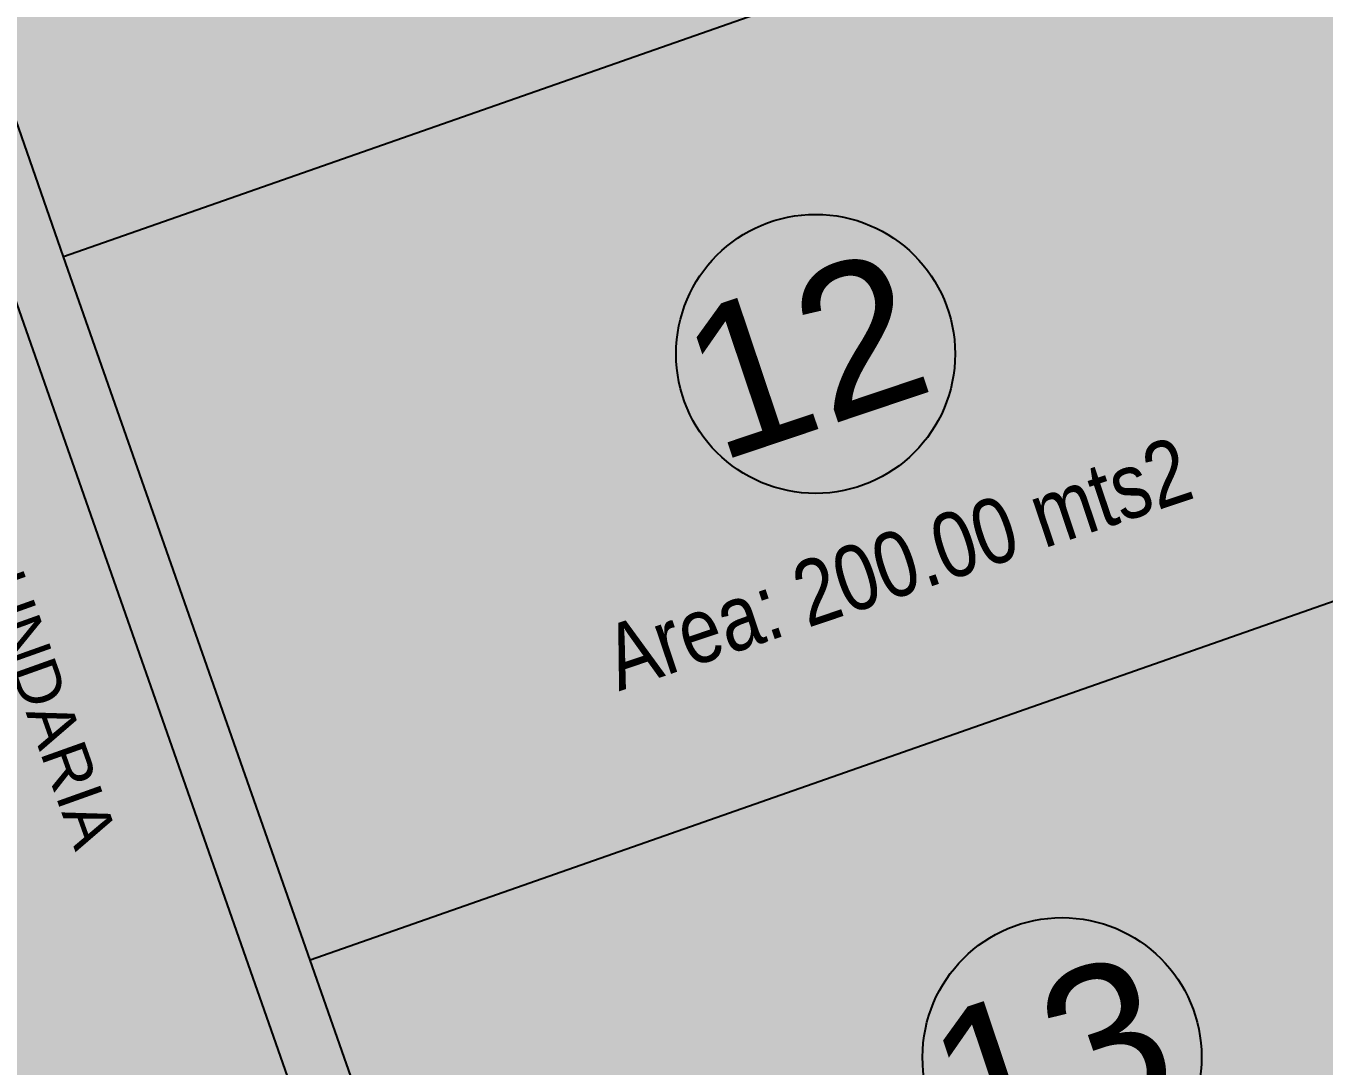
# Model space of a CAD drawing. Header units: millimetres. Extents: x 603733 to 1211550, y 1310999 to 2622648.
# Drawn here: x 604424.62 to 604442.04, y 1311190.27 to 1311204.22 of the extents above; entities that cross this region are included whole.
import ezdxf

# ---------------------------------------------------------------- set-up
doc = ezdxf.new("R2010")
doc.units = ezdxf.units.MM
doc.layers.add('ROTULOS LOTES', color=1, linetype='Continuous')
doc.layers.add('texto', color=7, linetype='Continuous')
doc.styles.add('PUNTOS PI', font='arial.ttf', dxfattribs={"height": 2.75})
doc.styles.add('ROTULOS', font='arial.ttf', dxfattribs={"height": 3})
doc.styles.add('TSN - Arial Narrow', font='ARIALN.TTF')

msp = doc.modelspace()

# ---------------------------------------------------------------- hatches: boundary and pattern name
at = {"true_color": 0xafd9aa}
h = msp.add_hatch(color=9, dxfattribs=at)
h.dxf.hatch_style = 1
h.paths.add_polyline_path([(604399.8912043564, 1311192.273050849), (604396.8040560364, 1311197.011248347), (604392.9873507549, 1311202.869730185), (604391.5654373321, 1311205.06168521), (604378.680350755, 1311224.924730185), (604375.3013507549, 1311232.893730185), (604378.9283507549, 1311234.784730185), (604388.868350755, 1311237.399730185), (604406.859350755, 1311240.724730185), (604429.6713507549, 1311245.341730185), (604458.606350755, 1311250.405730185), (604489.332350755, 1311256.090730185), (604496.283350755, 1311232.101730185), (604508.476350755, 1311191.736730185), (604513.1913507549, 1311176.533730185), (604478.5313507549, 1311164.992730185), (604471.241350755, 1311162.632730185), (604455.3303507549, 1311157.256730185), (604428.685350755, 1311148.309730185), (604421.9243507549, 1311157.887730185), (604409.4138439307, 1311177.522549997), (604404.9145600987, 1311184.53174512), (604400.4706191386, 1311191.381838687, -0.999015293584679)])
at = {"true_color": 0x636466}
h = msp.add_hatch(color=251, dxfattribs=at)
h.dxf.hatch_style = 1
h.paths.add_polyline_path([(604421.8138624755, 1311210.562235384), (604418.5063982254, 1311219.999432015), (604417.7508923394, 1311219.736286234), (604430.9813113667, 1311181.986016619), (604431.7361660883, 1311182.250614254), (604428.4287315506, 1311191.687821297), (604425.121297013, 1311201.125028341)])
at = {"true_color": 0xafd9aa}
h = msp.add_hatch(color=9, dxfattribs=at)
h.dxf.hatch_style = 1
h.paths.add_polyline_path([(604421.8138624755, 1311210.562235384), (604425.1212970131, 1311201.125028341), (604443.9957041577, 1311207.739917224), (604440.6882696201, 1311217.177124268)])
at = {"true_color": 0xebebeb}
h = msp.add_hatch(color=7, dxfattribs=at)
h.dxf.hatch_style = 1
h.paths.add_polyline_path([(604424.6677609291, 1311181.851702718), (604430.3325922041, 1311183.837002838), (604420.1720206231, 1311212.828096456), (604414.5071893481, 1311210.842796335)])
h.paths.add_polyline_path([(604422.1887106869, 1311201.294150787), (604425.1759773324, 1311192.926305893), (604426.0715616167, 1311193.246023705), (604423.0842949712, 1311201.613868599)], flags=24)
at = {"true_color": 0xafd9aa}
h = msp.add_hatch(color=9, dxfattribs=at)
h.dxf.hatch_style = 1
h.paths.add_polyline_path([(604425.121297013, 1311201.125028341), (604428.4287315506, 1311191.687821297), (604447.3031386952, 1311198.302710181), (604443.9957041576, 1311207.739917224)])
h = msp.add_hatch(color=9, dxfattribs=at)
h.dxf.hatch_style = 1
h.paths.add_polyline_path([(604428.4287315506, 1311191.687821297), (604431.7361660883, 1311182.250614254), (604450.6105732329, 1311188.865503137), (604447.3031386952, 1311198.302710181)])

# ---------------------------------------------------------------- linework, layer by layer
for p, q in [((604430.9868106771, 1311181.970325472), (604417.7508923394, 1311219.736286234)), ((604425.1212970131, 1311201.125028341), (604421.8138624755, 1311210.562235384)), ((604443.9957041577, 1311207.739917224), (604425.1212970131, 1311201.125028341)), ((604428.4287315506, 1311191.687821297), (604425.121297013, 1311201.125028341)), ((604447.3031386952, 1311198.302710181), (604428.4287315506, 1311191.687821297)), ((604431.7361660883, 1311182.250614254), (604428.4287315506, 1311191.687821297))]:
    msp.add_line(p, q)
at = {"color": 1}
for centre in [(604435.2122041449, 1311199.823858438), (604438.5196188743, 1311190.386644452)]:
    msp.add_circle(centre, 1.872097552434422, dxfattribs=at)

# ---------------------------------------------------------------- texts
at = {"color": 0, "linetype": 'Continuous', "lineweight": 25, "ltscale": 0.1, "insert": (604430.6380424101, 1311195.566400963), "char_height": 0.8740375330483229, "width": 14.13315553382551, "attachment_point": 1, "rotation": 18.57546149079549, "style": 'TSN - Arial Narrow'}
msp.add_mtext('\\pi-2.62211,l4.37019,t4.37019;Area: 200.00 mts2', dxfattribs=at)
at = {"layer": 'ROTULOS LOTES', "color": 18, "true_color": 0x000000, "style": 'ROTULOS'}
for s, p in [('12', (604433.8960635059, 1311198.361600348)), ('13', (604437.2034782353, 1311188.924386362))]:
    msp.add_text(s, height=2.014157069480245, rotation=18.57546149149244, dxfattribs=at).set_placement(p)
at = {"layer": 'texto', "color": 0, "style": 'PUNTOS PI'}
msp.add_text('CALLE SECUNDARIA', height=0.6130523191524596, rotation=289.6462366980331, dxfattribs=at).set_placement((604422.4011069497, 1311201.201687969))

doc.saveas('drawing.dxf')
